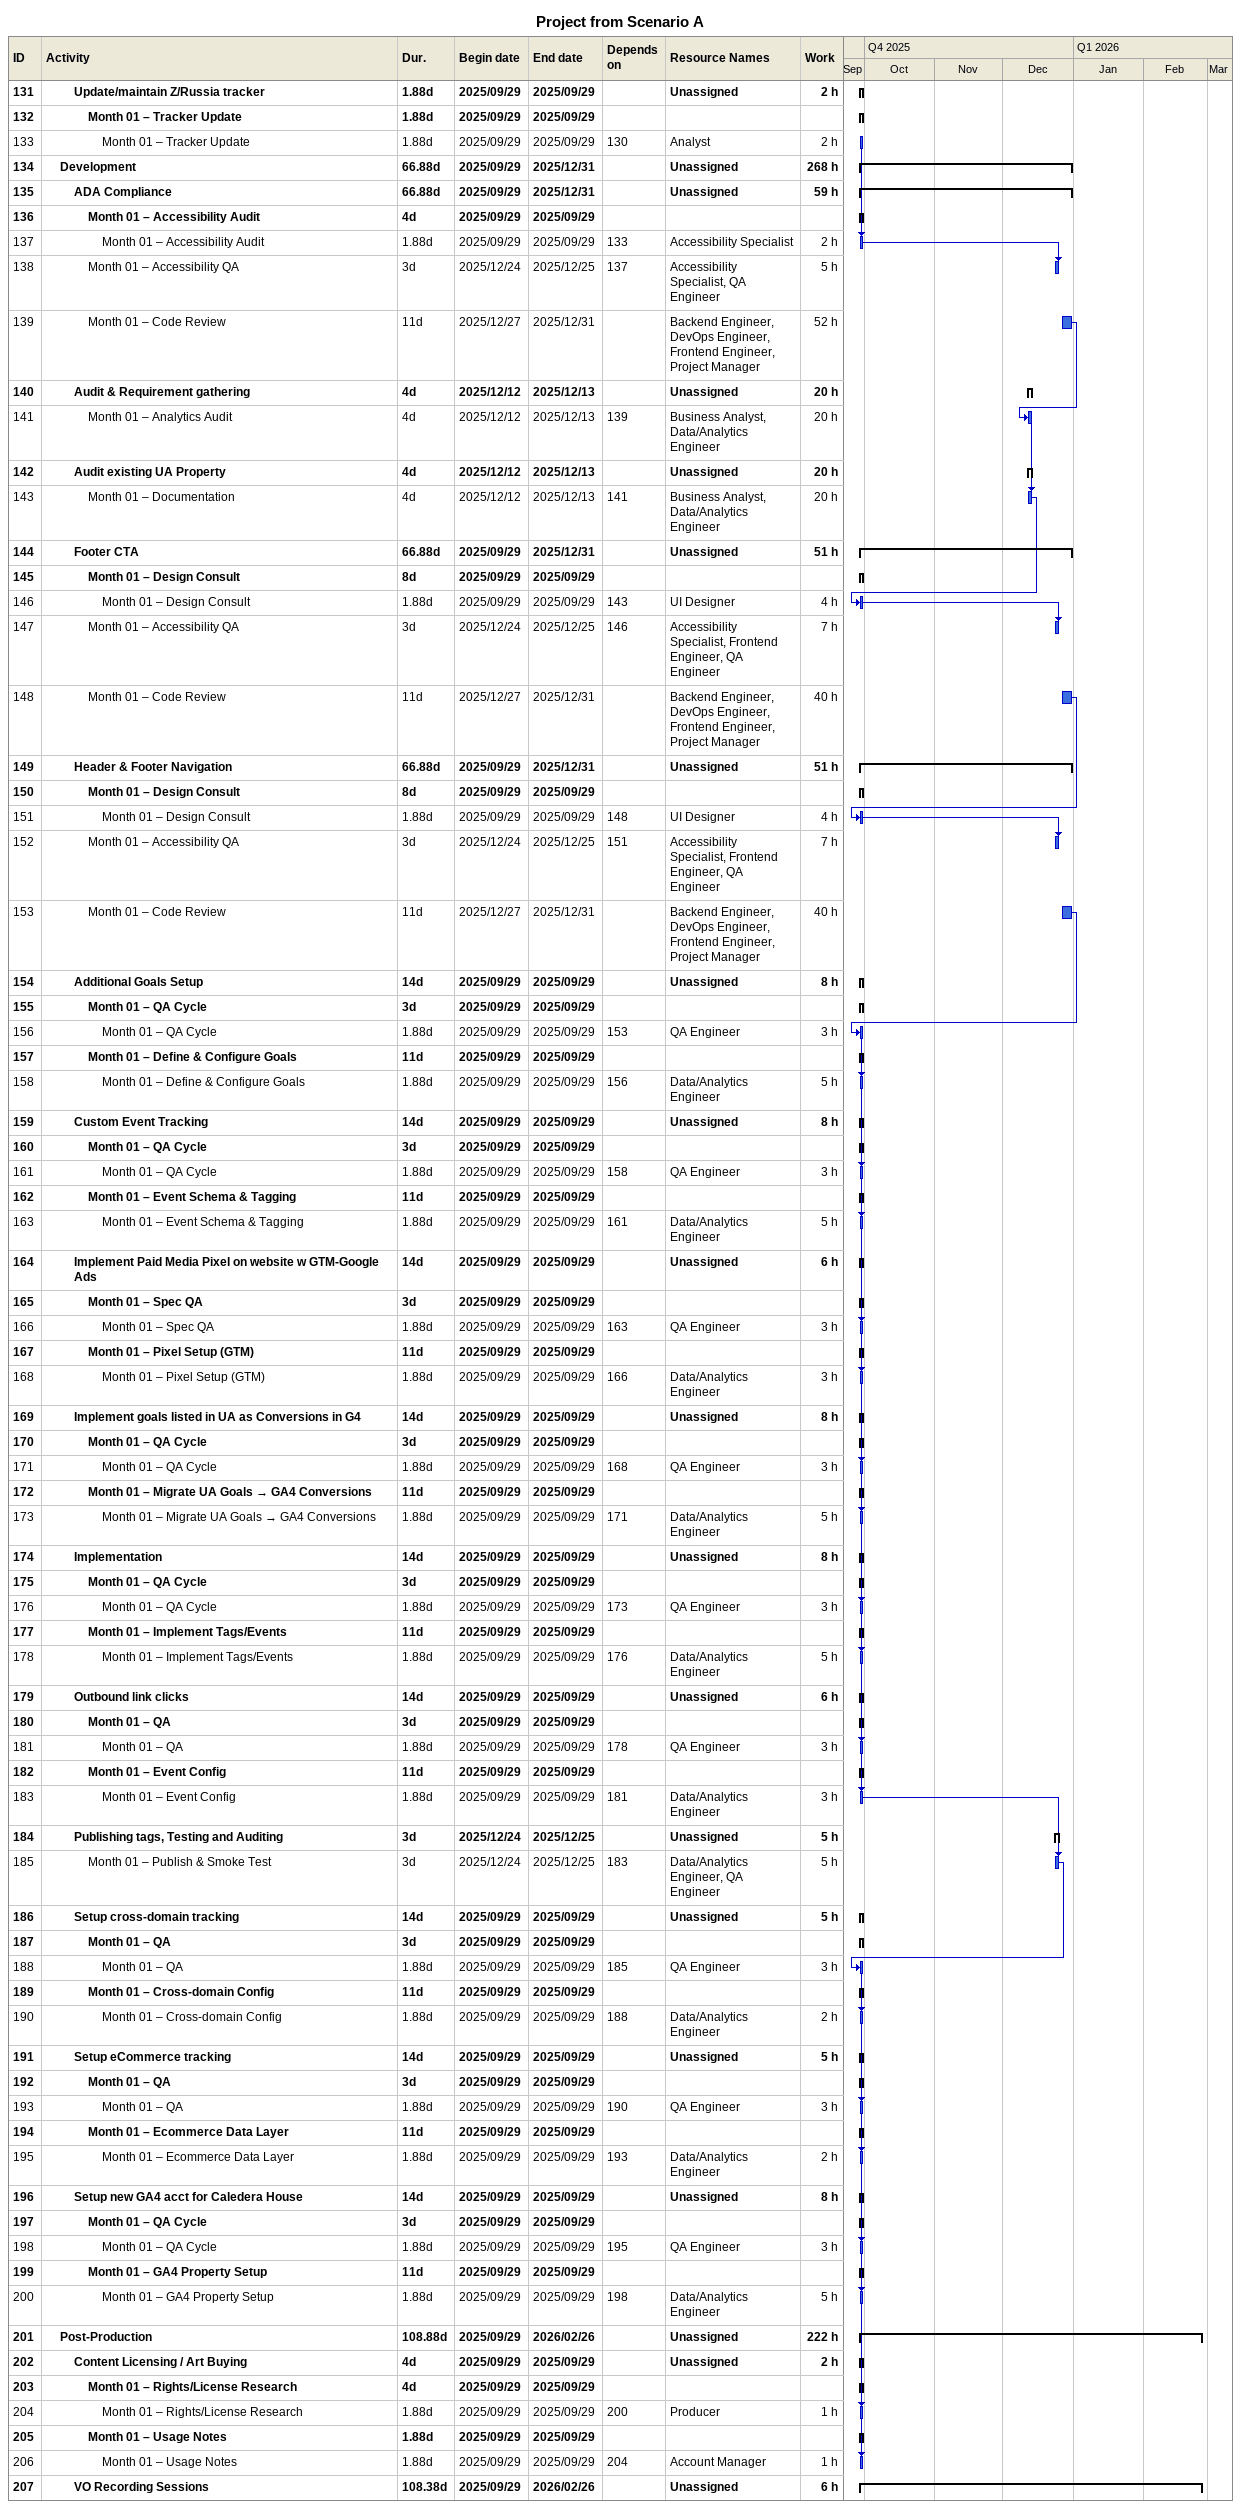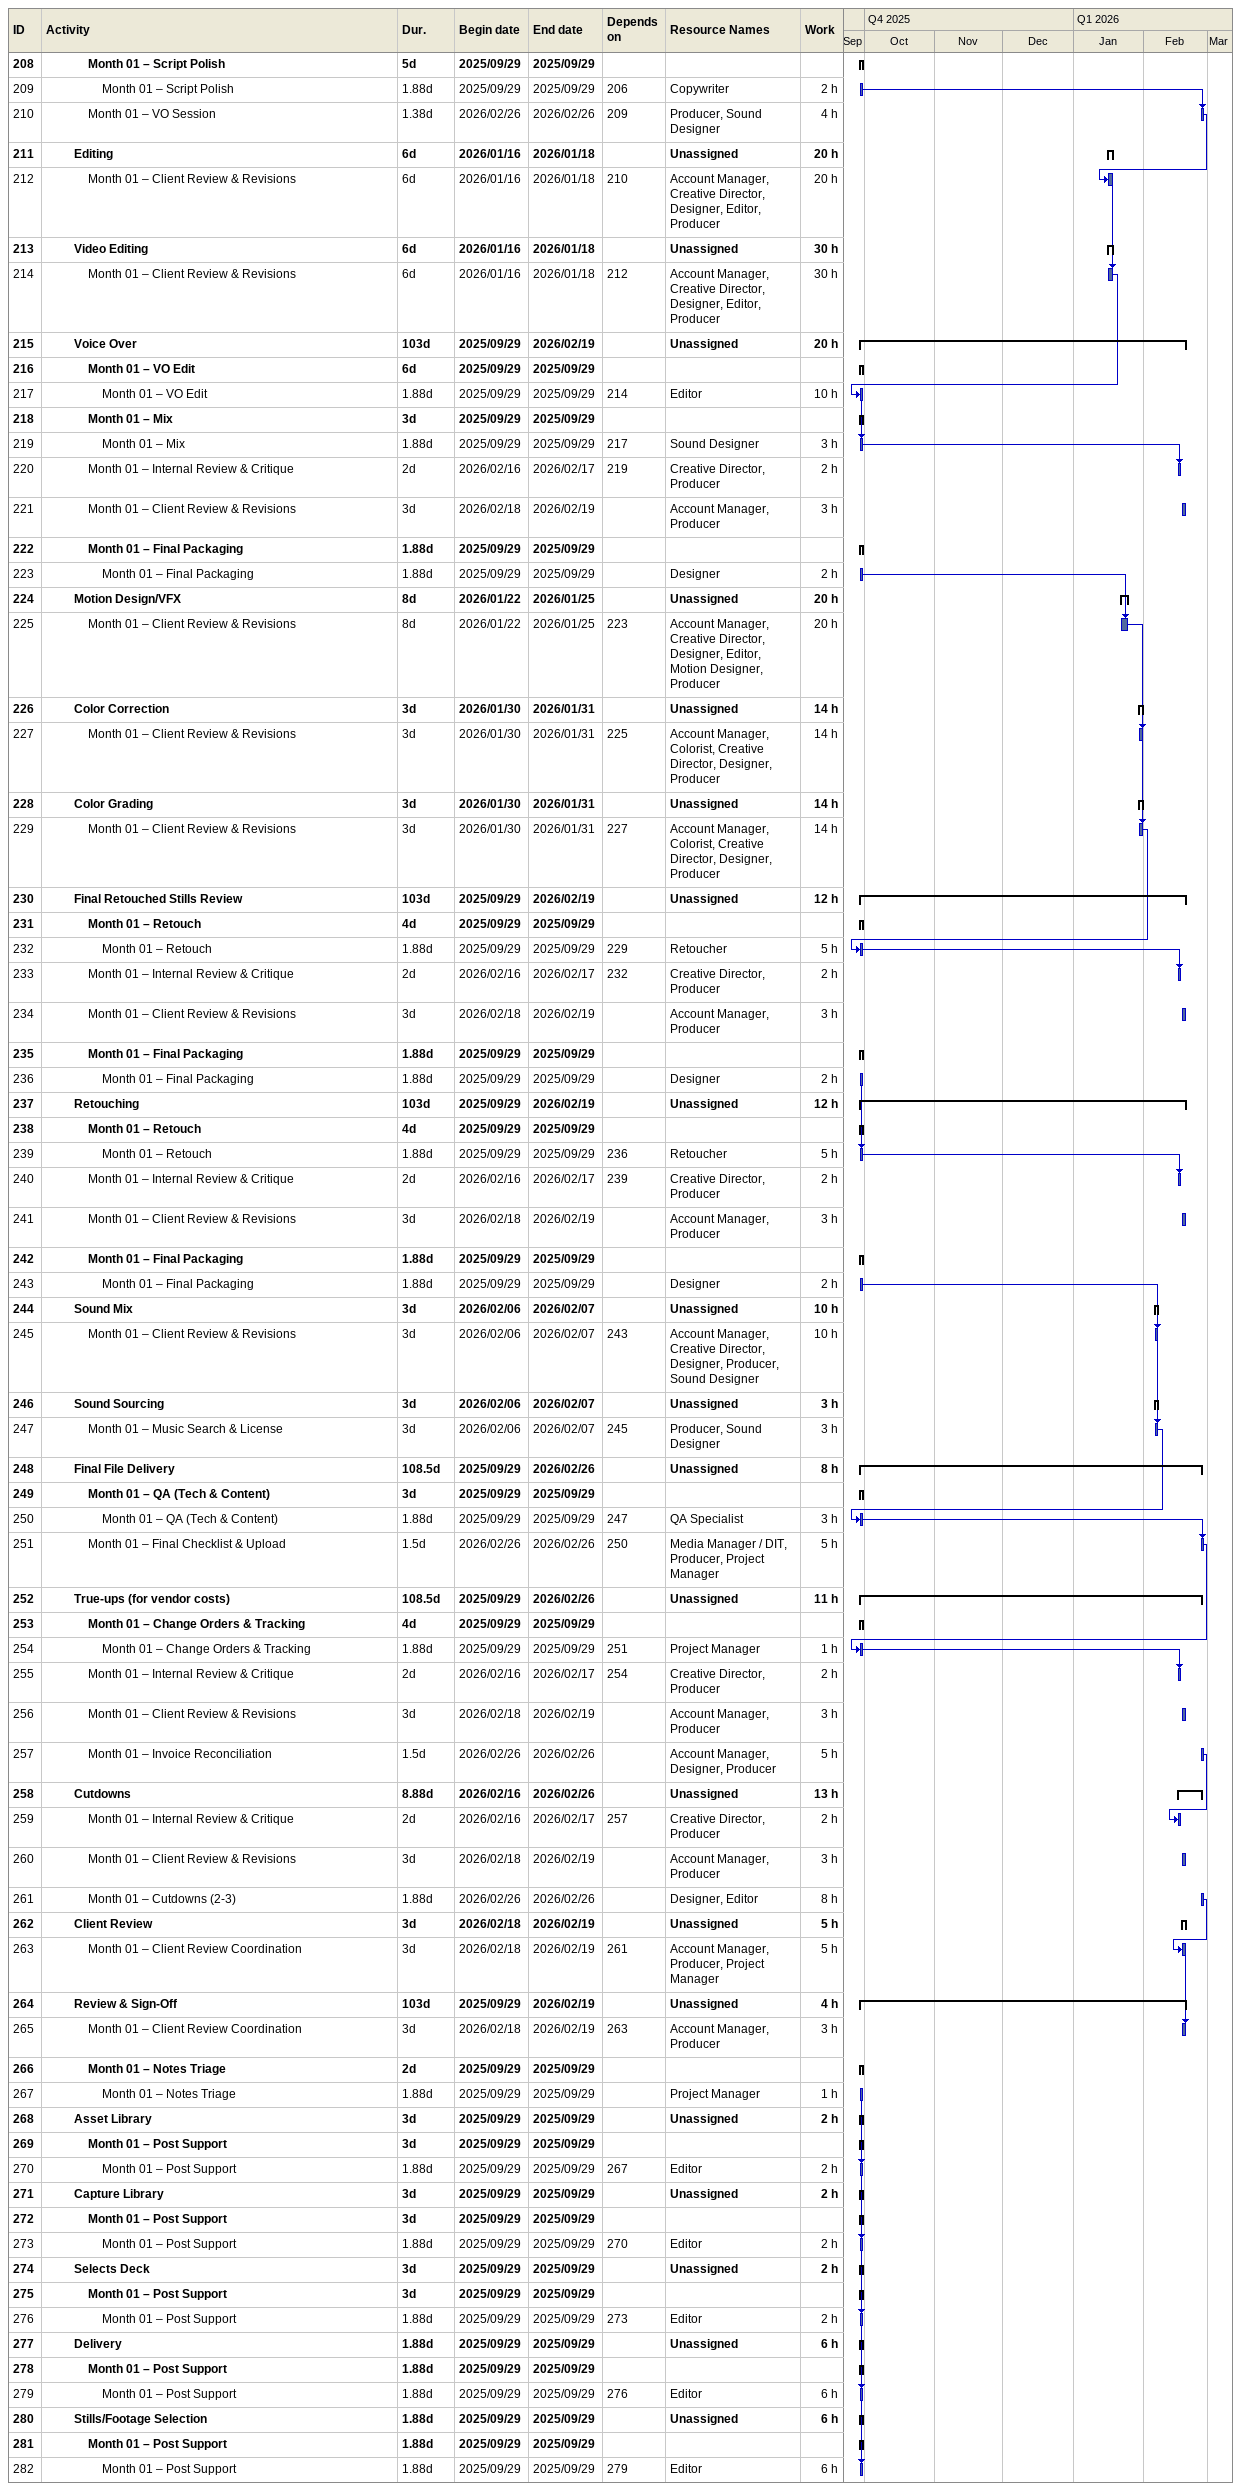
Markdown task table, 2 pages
Project from Scenario A

| ID | Level | Task | Duration | Start | Finish | Predecessors | Resources | Work (h) |
|---|---|---|---|---|---|---|---|---|
| 131 | 3 | **Update/maintain Z/Russia tracker** | 1.88d | 2025-09-29 | 2025-09-29 |  | Unassigned | 2 |
| 132 | 4 | **Month 01 – Tracker Update** | 1.88d | 2025-09-29 | 2025-09-29 |  |  |  |
| 133 | 5 | Month 01 – Tracker Update | 1.88d | 2025-09-29 | 2025-09-29 | 130 | Analyst | 2 |
| 134 | 2 | **Development** | 66.88d | 2025-09-29 | 2025-12-31 |  | Unassigned | 268 |
| 135 | 3 | **ADA Compliance** | 66.88d | 2025-09-29 | 2025-12-31 |  | Unassigned | 59 |
| 136 | 4 | **Month 01 – Accessibility Audit** | 4d | 2025-09-29 | 2025-09-29 |  |  |  |
| 137 | 5 | Month 01 – Accessibility Audit | 1.88d | 2025-09-29 | 2025-09-29 | 133 | Accessibility Specialist | 2 |
| 138 | 4 | Month 01 – Accessibility QA | 3d | 2025-12-24 | 2025-12-25 | 137 | Accessibility Specialist, QA Engineer | 5 |
| 139 | 4 | Month 01 – Code Review | 11d | 2025-12-27 | 2025-12-31 |  | Backend Engineer, DevOps Engineer, Frontend Engineer, Project Manager | 52 |
| 140 | 3 | **Audit & Requirement gathering** | 4d | 2025-12-12 | 2025-12-13 |  | Unassigned | 20 |
| 141 | 4 | Month 01 – Analytics Audit | 4d | 2025-12-12 | 2025-12-13 | 139 | Business Analyst, Data/Analytics Engineer | 20 |
| 142 | 3 | **Audit existing UA Property** | 4d | 2025-12-12 | 2025-12-13 |  | Unassigned | 20 |
| 143 | 4 | Month 01 – Documentation | 4d | 2025-12-12 | 2025-12-13 | 141 | Business Analyst, Data/Analytics Engineer | 20 |
| 144 | 3 | **Footer CTA** | 66.88d | 2025-09-29 | 2025-12-31 |  | Unassigned | 51 |
| 145 | 4 | **Month 01 – Design Consult** | 8d | 2025-09-29 | 2025-09-29 |  |  |  |
| 146 | 5 | Month 01 – Design Consult | 1.88d | 2025-09-29 | 2025-09-29 | 143 | UI Designer | 4 |
| 147 | 4 | Month 01 – Accessibility QA | 3d | 2025-12-24 | 2025-12-25 | 146 | Accessibility Specialist, Frontend Engineer, QA Engineer | 7 |
| 148 | 4 | Month 01 – Code Review | 11d | 2025-12-27 | 2025-12-31 |  | Backend Engineer, DevOps Engineer, Frontend Engineer, Project Manager | 40 |
| 149 | 3 | **Header & Footer Navigation** | 66.88d | 2025-09-29 | 2025-12-31 |  | Unassigned | 51 |
| 150 | 4 | **Month 01 – Design Consult** | 8d | 2025-09-29 | 2025-09-29 |  |  |  |
| 151 | 5 | Month 01 – Design Consult | 1.88d | 2025-09-29 | 2025-09-29 | 148 | UI Designer | 4 |
| 152 | 4 | Month 01 – Accessibility QA | 3d | 2025-12-24 | 2025-12-25 | 151 | Accessibility Specialist, Frontend Engineer, QA Engineer | 7 |
| 153 | 4 | Month 01 – Code Review | 11d | 2025-12-27 | 2025-12-31 |  | Backend Engineer, DevOps Engineer, Frontend Engineer, Project Manager | 40 |
| 154 | 3 | **Additional Goals Setup** | 14d | 2025-09-29 | 2025-09-29 |  | Unassigned | 8 |
| 155 | 4 | **Month 01 – QA Cycle** | 3d | 2025-09-29 | 2025-09-29 |  |  |  |
| 156 | 5 | Month 01 – QA Cycle | 1.88d | 2025-09-29 | 2025-09-29 | 153 | QA Engineer | 3 |
| 157 | 4 | **Month 01 – Define & Configure Goals** | 11d | 2025-09-29 | 2025-09-29 |  |  |  |
| 158 | 5 | Month 01 – Define & Configure Goals | 1.88d | 2025-09-29 | 2025-09-29 | 156 | Data/Analytics Engineer | 5 |
| 159 | 3 | **Custom Event Tracking** | 14d | 2025-09-29 | 2025-09-29 |  | Unassigned | 8 |
| 160 | 4 | **Month 01 – QA Cycle** | 3d | 2025-09-29 | 2025-09-29 |  |  |  |
| 161 | 5 | Month 01 – QA Cycle | 1.88d | 2025-09-29 | 2025-09-29 | 158 | QA Engineer | 3 |
| 162 | 4 | **Month 01 – Event Schema & Tagging** | 11d | 2025-09-29 | 2025-09-29 |  |  |  |
| 163 | 5 | Month 01 – Event Schema & Tagging | 1.88d | 2025-09-29 | 2025-09-29 | 161 | Data/Analytics Engineer | 5 |
| 164 | 3 | **Implement Paid Media Pixel on website w GTM-Google Ads** | 14d | 2025-09-29 | 2025-09-29 |  | Unassigned | 6 |
| 165 | 4 | **Month 01 – Spec QA** | 3d | 2025-09-29 | 2025-09-29 |  |  |  |
| 166 | 5 | Month 01 – Spec QA | 1.88d | 2025-09-29 | 2025-09-29 | 163 | QA Engineer | 3 |
| 167 | 4 | **Month 01 – Pixel Setup (GTM)** | 11d | 2025-09-29 | 2025-09-29 |  |  |  |
| 168 | 5 | Month 01 – Pixel Setup (GTM) | 1.88d | 2025-09-29 | 2025-09-29 | 166 | Data/Analytics Engineer | 3 |
| 169 | 3 | **Implement goals listed in UA as Conversions in G4** | 14d | 2025-09-29 | 2025-09-29 |  | Unassigned | 8 |
| 170 | 4 | **Month 01 – QA Cycle** | 3d | 2025-09-29 | 2025-09-29 |  |  |  |
| 171 | 5 | Month 01 – QA Cycle | 1.88d | 2025-09-29 | 2025-09-29 | 168 | QA Engineer | 3 |
| 172 | 4 | **Month 01 – Migrate UA Goals → GA4 Conversions** | 11d | 2025-09-29 | 2025-09-29 |  |  |  |
| 173 | 5 | Month 01 – Migrate UA Goals → GA4 Conversions | 1.88d | 2025-09-29 | 2025-09-29 | 171 | Data/Analytics Engineer | 5 |
| 174 | 3 | **Implementation** | 14d | 2025-09-29 | 2025-09-29 |  | Unassigned | 8 |
| 175 | 4 | **Month 01 – QA Cycle** | 3d | 2025-09-29 | 2025-09-29 |  |  |  |
| 176 | 5 | Month 01 – QA Cycle | 1.88d | 2025-09-29 | 2025-09-29 | 173 | QA Engineer | 3 |
| 177 | 4 | **Month 01 – Implement Tags/Events** | 11d | 2025-09-29 | 2025-09-29 |  |  |  |
| 178 | 5 | Month 01 – Implement Tags/Events | 1.88d | 2025-09-29 | 2025-09-29 | 176 | Data/Analytics Engineer | 5 |
| 179 | 3 | **Outbound link clicks** | 14d | 2025-09-29 | 2025-09-29 |  | Unassigned | 6 |
| 180 | 4 | **Month 01 – QA** | 3d | 2025-09-29 | 2025-09-29 |  |  |  |
| 181 | 5 | Month 01 – QA | 1.88d | 2025-09-29 | 2025-09-29 | 178 | QA Engineer | 3 |
| 182 | 4 | **Month 01 – Event Config** | 11d | 2025-09-29 | 2025-09-29 |  |  |  |
| 183 | 5 | Month 01 – Event Config | 1.88d | 2025-09-29 | 2025-09-29 | 181 | Data/Analytics Engineer | 3 |
| 184 | 3 | **Publishing tags, Testing and Auditing** | 3d | 2025-12-24 | 2025-12-25 |  | Unassigned | 5 |
| 185 | 4 | Month 01 – Publish & Smoke Test | 3d | 2025-12-24 | 2025-12-25 | 183 | Data/Analytics Engineer, QA Engineer | 5 |
| 186 | 3 | **Setup cross-domain tracking** | 14d | 2025-09-29 | 2025-09-29 |  | Unassigned | 5 |
| 187 | 4 | **Month 01 – QA** | 3d | 2025-09-29 | 2025-09-29 |  |  |  |
| 188 | 5 | Month 01 – QA | 1.88d | 2025-09-29 | 2025-09-29 | 185 | QA Engineer | 3 |
| 189 | 4 | **Month 01 – Cross-domain Config** | 11d | 2025-09-29 | 2025-09-29 |  |  |  |
| 190 | 5 | Month 01 – Cross-domain Config | 1.88d | 2025-09-29 | 2025-09-29 | 188 | Data/Analytics Engineer | 2 |
| 191 | 3 | **Setup eCommerce tracking** | 14d | 2025-09-29 | 2025-09-29 |  | Unassigned | 5 |
| 192 | 4 | **Month 01 – QA** | 3d | 2025-09-29 | 2025-09-29 |  |  |  |
| 193 | 5 | Month 01 – QA | 1.88d | 2025-09-29 | 2025-09-29 | 190 | QA Engineer | 3 |
| 194 | 4 | **Month 01 – Ecommerce Data Layer** | 11d | 2025-09-29 | 2025-09-29 |  |  |  |
| 195 | 5 | Month 01 – Ecommerce Data Layer | 1.88d | 2025-09-29 | 2025-09-29 | 193 | Data/Analytics Engineer | 2 |
| 196 | 3 | **Setup new GA4 acct for Caledera House** | 14d | 2025-09-29 | 2025-09-29 |  | Unassigned | 8 |
| 197 | 4 | **Month 01 – QA Cycle** | 3d | 2025-09-29 | 2025-09-29 |  |  |  |
| 198 | 5 | Month 01 – QA Cycle | 1.88d | 2025-09-29 | 2025-09-29 | 195 | QA Engineer | 3 |
| 199 | 4 | **Month 01 – GA4 Property Setup** | 11d | 2025-09-29 | 2025-09-29 |  |  |  |
| 200 | 5 | Month 01 – GA4 Property Setup | 1.88d | 2025-09-29 | 2025-09-29 | 198 | Data/Analytics Engineer | 5 |
| 201 | 2 | **Post-Production** | 108.88d | 2025-09-29 | 2026-02-26 |  | Unassigned | 222 |
| 202 | 3 | **Content Licensing / Art Buying** | 4d | 2025-09-29 | 2025-09-29 |  | Unassigned | 2 |
| 203 | 4 | **Month 01 – Rights/License Research** | 4d | 2025-09-29 | 2025-09-29 |  |  |  |
| 204 | 5 | Month 01 – Rights/License Research | 1.88d | 2025-09-29 | 2025-09-29 | 200 | Producer | 1 |
| 205 | 4 | **Month 01 – Usage Notes** | 1.88d | 2025-09-29 | 2025-09-29 |  |  |  |
| 206 | 5 | Month 01 – Usage Notes | 1.88d | 2025-09-29 | 2025-09-29 | 204 | Account Manager | 1 |
| 207 | 3 | **VO Recording Sessions** | 108.38d | 2025-09-29 | 2026-02-26 |  | Unassigned | 6 |
| 208 | 4 | **Month 01 – Script Polish** | 5d | 2025-09-29 | 2025-09-29 |  |  |  |
| 209 | 5 | Month 01 – Script Polish | 1.88d | 2025-09-29 | 2025-09-29 | 206 | Copywriter | 2 |
| 210 | 4 | Month 01 – VO Session | 1.38d | 2026-02-26 | 2026-02-26 | 209 | Producer, Sound Designer | 4 |
| 211 | 3 | **Editing** | 6d | 2026-01-16 | 2026-01-18 |  | Unassigned | 20 |
| 212 | 4 | Month 01 – Client Review & Revisions | 6d | 2026-01-16 | 2026-01-18 | 210 | Account Manager, Creative Director, Designer, Editor, Producer | 20 |
| 213 | 3 | **Video Editing** | 6d | 2026-01-16 | 2026-01-18 |  | Unassigned | 30 |
| 214 | 4 | Month 01 – Client Review & Revisions | 6d | 2026-01-16 | 2026-01-18 | 212 | Account Manager, Creative Director, Designer, Editor, Producer | 30 |
| 215 | 3 | **Voice Over** | 103d | 2025-09-29 | 2026-02-19 |  | Unassigned | 20 |
| 216 | 4 | **Month 01 – VO Edit** | 6d | 2025-09-29 | 2025-09-29 |  |  |  |
| 217 | 5 | Month 01 – VO Edit | 1.88d | 2025-09-29 | 2025-09-29 | 214 | Editor | 10 |
| 218 | 4 | **Month 01 – Mix** | 3d | 2025-09-29 | 2025-09-29 |  |  |  |
| 219 | 5 | Month 01 – Mix | 1.88d | 2025-09-29 | 2025-09-29 | 217 | Sound Designer | 3 |
| 220 | 4 | Month 01 – Internal Review & Critique | 2d | 2026-02-16 | 2026-02-17 | 219 | Creative Director, Producer | 2 |
| 221 | 4 | Month 01 – Client Review & Revisions | 3d | 2026-02-18 | 2026-02-19 |  | Account Manager, Producer | 3 |
| 222 | 4 | **Month 01 – Final Packaging** | 1.88d | 2025-09-29 | 2025-09-29 |  |  |  |
| 223 | 5 | Month 01 – Final Packaging | 1.88d | 2025-09-29 | 2025-09-29 |  | Designer | 2 |
| 224 | 3 | **Motion Design/VFX** | 8d | 2026-01-22 | 2026-01-25 |  | Unassigned | 20 |
| 225 | 4 | Month 01 – Client Review & Revisions | 8d | 2026-01-22 | 2026-01-25 | 223 | Account Manager, Creative Director, Designer, Editor, Motion Designer, Producer | 20 |
| 226 | 3 | **Color Correction** | 3d | 2026-01-30 | 2026-01-31 |  | Unassigned | 14 |
| 227 | 4 | Month 01 – Client Review & Revisions | 3d | 2026-01-30 | 2026-01-31 | 225 | Account Manager, Colorist, Creative Director, Designer, Producer | 14 |
| 228 | 3 | **Color Grading** | 3d | 2026-01-30 | 2026-01-31 |  | Unassigned | 14 |
| 229 | 4 | Month 01 – Client Review & Revisions | 3d | 2026-01-30 | 2026-01-31 | 227 | Account Manager, Colorist, Creative Director, Designer, Producer | 14 |
| 230 | 3 | **Final Retouched Stills Review** | 103d | 2025-09-29 | 2026-02-19 |  | Unassigned | 12 |
| 231 | 4 | **Month 01 – Retouch** | 4d | 2025-09-29 | 2025-09-29 |  |  |  |
| 232 | 5 | Month 01 – Retouch | 1.88d | 2025-09-29 | 2025-09-29 | 229 | Retoucher | 5 |
| 233 | 4 | Month 01 – Internal Review & Critique | 2d | 2026-02-16 | 2026-02-17 | 232 | Creative Director, Producer | 2 |
| 234 | 4 | Month 01 – Client Review & Revisions | 3d | 2026-02-18 | 2026-02-19 |  | Account Manager, Producer | 3 |
| 235 | 4 | **Month 01 – Final Packaging** | 1.88d | 2025-09-29 | 2025-09-29 |  |  |  |
| 236 | 5 | Month 01 – Final Packaging | 1.88d | 2025-09-29 | 2025-09-29 |  | Designer | 2 |
| 237 | 3 | **Retouching** | 103d | 2025-09-29 | 2026-02-19 |  | Unassigned | 12 |
| 238 | 4 | **Month 01 – Retouch** | 4d | 2025-09-29 | 2025-09-29 |  |  |  |
| 239 | 5 | Month 01 – Retouch | 1.88d | 2025-09-29 | 2025-09-29 | 236 | Retoucher | 5 |
| 240 | 4 | Month 01 – Internal Review & Critique | 2d | 2026-02-16 | 2026-02-17 | 239 | Creative Director, Producer | 2 |
| 241 | 4 | Month 01 – Client Review & Revisions | 3d | 2026-02-18 | 2026-02-19 |  | Account Manager, Producer | 3 |
| 242 | 4 | **Month 01 – Final Packaging** | 1.88d | 2025-09-29 | 2025-09-29 |  |  |  |
| 243 | 5 | Month 01 – Final Packaging | 1.88d | 2025-09-29 | 2025-09-29 |  | Designer | 2 |
| 244 | 3 | **Sound Mix** | 3d | 2026-02-06 | 2026-02-07 |  | Unassigned | 10 |
| 245 | 4 | Month 01 – Client Review & Revisions | 3d | 2026-02-06 | 2026-02-07 | 243 | Account Manager, Creative Director, Designer, Producer, Sound Designer | 10 |
| 246 | 3 | **Sound Sourcing** | 3d | 2026-02-06 | 2026-02-07 |  | Unassigned | 3 |
| 247 | 4 | Month 01 – Music Search & License | 3d | 2026-02-06 | 2026-02-07 | 245 | Producer, Sound Designer | 3 |
| 248 | 3 | **Final File Delivery** | 108.5d | 2025-09-29 | 2026-02-26 |  | Unassigned | 8 |
| 249 | 4 | **Month 01 – QA (Tech & Content)** | 3d | 2025-09-29 | 2025-09-29 |  |  |  |
| 250 | 5 | Month 01 – QA (Tech & Content) | 1.88d | 2025-09-29 | 2025-09-29 | 247 | QA Specialist | 3 |
| 251 | 4 | Month 01 – Final Checklist & Upload | 1.5d | 2026-02-26 | 2026-02-26 | 250 | Media Manager / DIT, Producer, Project Manager | 5 |
| 252 | 3 | **True-ups (for vendor costs)** | 108.5d | 2025-09-29 | 2026-02-26 |  | Unassigned | 11 |
| 253 | 4 | **Month 01 – Change Orders & Tracking** | 4d | 2025-09-29 | 2025-09-29 |  |  |  |
| 254 | 5 | Month 01 – Change Orders & Tracking | 1.88d | 2025-09-29 | 2025-09-29 | 251 | Project Manager | 1 |
| 255 | 4 | Month 01 – Internal Review & Critique | 2d | 2026-02-16 | 2026-02-17 | 254 | Creative Director, Producer | 2 |
| 256 | 4 | Month 01 – Client Review & Revisions | 3d | 2026-02-18 | 2026-02-19 |  | Account Manager, Producer | 3 |
| 257 | 4 | Month 01 – Invoice Reconciliation | 1.5d | 2026-02-26 | 2026-02-26 |  | Account Manager, Designer, Producer | 5 |
| 258 | 3 | **Cutdowns** | 8.88d | 2026-02-16 | 2026-02-26 |  | Unassigned | 13 |
| 259 | 4 | Month 01 – Internal Review & Critique | 2d | 2026-02-16 | 2026-02-17 | 257 | Creative Director, Producer | 2 |
| 260 | 4 | Month 01 – Client Review & Revisions | 3d | 2026-02-18 | 2026-02-19 |  | Account Manager, Producer | 3 |
| 261 | 4 | Month 01 – Cutdowns (2-3) | 1.88d | 2026-02-26 | 2026-02-26 |  | Designer, Editor | 8 |
| 262 | 3 | **Client Review** | 3d | 2026-02-18 | 2026-02-19 |  | Unassigned | 5 |
| 263 | 4 | Month 01 – Client Review Coordination | 3d | 2026-02-18 | 2026-02-19 | 261 | Account Manager, Producer, Project Manager | 5 |
| 264 | 3 | **Review & Sign-Off** | 103d | 2025-09-29 | 2026-02-19 |  | Unassigned | 4 |
| 265 | 4 | Month 01 – Client Review Coordination | 3d | 2026-02-18 | 2026-02-19 | 263 | Account Manager, Producer | 3 |
| 266 | 4 | **Month 01 – Notes Triage** | 2d | 2025-09-29 | 2025-09-29 |  |  |  |
| 267 | 5 | Month 01 – Notes Triage | 1.88d | 2025-09-29 | 2025-09-29 |  | Project Manager | 1 |
| 268 | 3 | **Asset Library** | 3d | 2025-09-29 | 2025-09-29 |  | Unassigned | 2 |
| 269 | 4 | **Month 01 – Post Support** | 3d | 2025-09-29 | 2025-09-29 |  |  |  |
| 270 | 5 | Month 01 – Post Support | 1.88d | 2025-09-29 | 2025-09-29 | 267 | Editor | 2 |
| 271 | 3 | **Capture Library** | 3d | 2025-09-29 | 2025-09-29 |  | Unassigned | 2 |
| 272 | 4 | **Month 01 – Post Support** | 3d | 2025-09-29 | 2025-09-29 |  |  |  |
| 273 | 5 | Month 01 – Post Support | 1.88d | 2025-09-29 | 2025-09-29 | 270 | Editor | 2 |
| 274 | 3 | **Selects Deck** | 3d | 2025-09-29 | 2025-09-29 |  | Unassigned | 2 |
| 275 | 4 | **Month 01 – Post Support** | 3d | 2025-09-29 | 2025-09-29 |  |  |  |
| 276 | 5 | Month 01 – Post Support | 1.88d | 2025-09-29 | 2025-09-29 | 273 | Editor | 2 |
| 277 | 3 | **Delivery** | 1.88d | 2025-09-29 | 2025-09-29 |  | Unassigned | 6 |
| 278 | 4 | **Month 01 – Post Support** | 1.88d | 2025-09-29 | 2025-09-29 |  |  |  |
| 279 | 5 | Month 01 – Post Support | 1.88d | 2025-09-29 | 2025-09-29 | 276 | Editor | 6 |
| 280 | 3 | **Stills/Footage Selection** | 1.88d | 2025-09-29 | 2025-09-29 |  | Unassigned | 6 |
| 281 | 4 | **Month 01 – Post Support** | 1.88d | 2025-09-29 | 2025-09-29 |  |  |  |
| 282 | 5 | Month 01 – Post Support | 1.88d | 2025-09-29 | 2025-09-29 | 279 | Editor | 6 |
